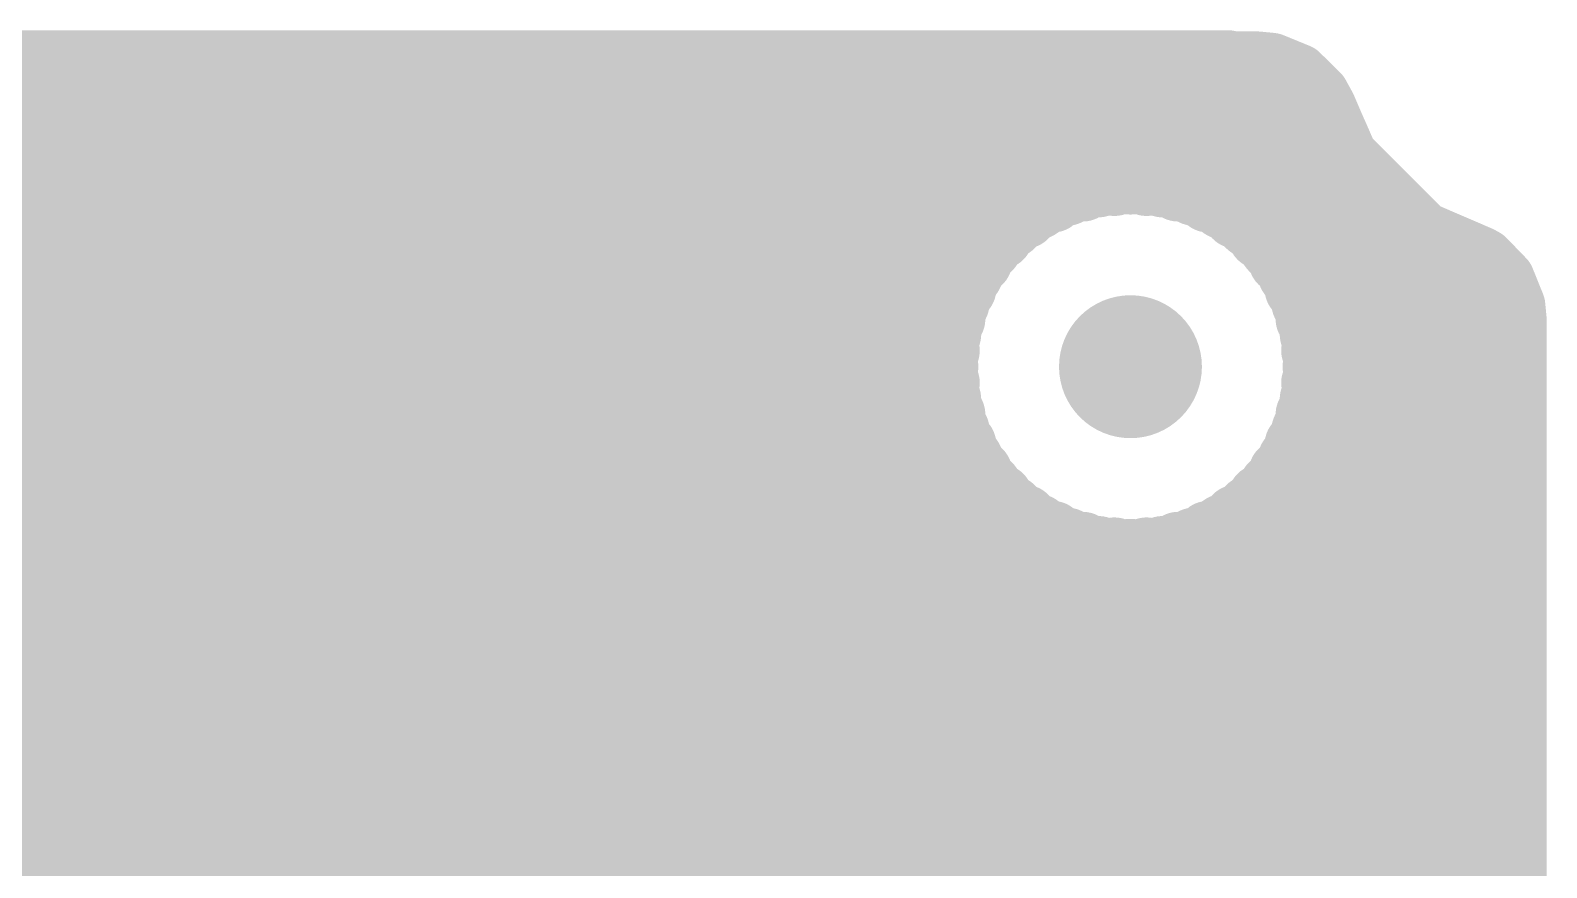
# Model space of a CAD drawing. Extents: x -40.6 to 40.6, y -25.6 to 25.6.
# Drawn here: x 29.94 to 40.56, y 19.71 to 25.57 of the extents above; entities that cross this region are included whole.
import ezdxf

# ---------------------------------------------------------------- set-up
doc = ezdxf.new("R2010")
doc.units = 0
doc.layers.add('16', color=175, linetype='CONTINUOUS')

# ---------------------------------------------------------------- blocks, each defined once
blk = doc.blocks.new('PIE')
at = {"const_width": 0.5}
blk.add_lwpolyline([(0, -0.25, 1), (0, 0.25, 1), (0, -0.25)], format="xyb", dxfattribs=at)

msp = doc.modelspace()

# ---------------------------------------------------------------- linework, layer by layer
at = {"layer": '16', "const_width": 0.4064}
for points in [[(18.1443, 25.3659), (38.3311, 25.3659)], [(38.3311, 25.3659), (38.3388, 25.3582)], [(38.3388, 25.3582), (38.5318, 25.3582)], [(38.5318, 25.3582), (38.6339, 25.3482)], [(38.6339, 25.3482), (38.823, 25.2709)], [(38.823, 25.2709), (38.9688, 25.1278)], [(18.1443, 25.1968), (38.8985, 25.1968)], [(38.9688, 25.1278), (39.0183, 25.038)], [(39.0183, 25.038), (39.0186, 25.0373)], [(39.0186, 25.0373), (39.0946, 24.8607)], [(39.0946, 24.8607), (39.0956, 24.8603)], [(39.0956, 24.8603), (39.1684, 24.693)], [(18.1443, 24.7904), (39.126, 24.7904)], [(39.1684, 24.693), (39.1684, 24.693)], [(39.1684, 24.693), (39.699, 24.1647)], [(37.2882, 24.4437), (37.2092, 24.4069)], [(37.313, 24.4347), (37.2882, 24.4437)], [(37.3189, 24.4363), (37.313, 24.4347)], [(37.3359, 24.4565), (37.3189, 24.4363)], [(37.4227, 24.4641), (37.3359, 24.4565)], [(37.5068, 24.4866), (37.4227, 24.4641)], [(37.5297, 24.4734), (37.5068, 24.4866)], [(37.5358, 24.474), (37.5297, 24.4734)], [(37.556, 24.4909), (37.5358, 24.474)], [(37.6428, 24.4833), (37.556, 24.4909)], [(37.7296, 24.4909), (37.6428, 24.4833)], [(37.7498, 24.474), (37.7296, 24.4909)], [(37.7559, 24.4734), (37.7498, 24.474)], [(37.7788, 24.4866), (37.7559, 24.4734)], [(37.8629, 24.4641), (37.7788, 24.4866)], [(37.9497, 24.4565), (37.8629, 24.4641)], [(37.9667, 24.4363), (37.9497, 24.4565)], [(37.9726, 24.4347), (37.9667, 24.4363)], [(37.9974, 24.4437), (37.9726, 24.4347)], [(38.0764, 24.4069), (37.9974, 24.4437)], [(18.1443, 24.384), (37.1249, 24.384)], [(37.0089, 24.3135), (36.93, 24.2766)], [(37.0803, 24.3635), (37.0089, 24.3135)], [(37.1063, 24.3589), (37.0803, 24.3635)], [(37.1119, 24.3615), (37.1063, 24.3589)], [(37.1251, 24.3843), (37.1119, 24.3615)], [(37.2092, 24.4069), (37.1251, 24.3843)], [(38.1605, 24.3843), (38.0764, 24.4069)], [(38.1737, 24.3615), (38.1605, 24.3843)], [(38.1607, 24.384), (39.4788, 24.384)], [(38.1793, 24.3589), (38.1737, 24.3615)], [(38.2053, 24.3635), (38.1793, 24.3589)], [(38.2767, 24.3135), (38.2053, 24.3635)], [(38.3556, 24.2766), (38.2767, 24.3135)], [(36.8895, 24.2483), (36.8279, 24.1867)], [(36.9159, 24.2483), (36.8895, 24.2483)], [(36.9209, 24.2519), (36.9159, 24.2483)], [(36.93, 24.2766), (36.9209, 24.2519)], [(38.3647, 24.2519), (38.3556, 24.2766)], [(38.3697, 24.2483), (38.3647, 24.2519)], [(38.3961, 24.2483), (38.3697, 24.2483)], [(38.4577, 24.1867), (38.3961, 24.2483)], [(36.7217, 24.1019), (36.6717, 24.0305)], [(36.7476, 24.1064), (36.7217, 24.1019)], [(36.752, 24.1108), (36.7476, 24.1064)], [(36.7565, 24.1367), (36.752, 24.1108)], [(36.8279, 24.1867), (36.7565, 24.1367)], [(38.5291, 24.1367), (38.4577, 24.1867)], [(38.5336, 24.1108), (38.5291, 24.1367)], [(38.538, 24.1064), (38.5336, 24.1108)], [(38.5639, 24.1019), (38.538, 24.1064)], [(38.6139, 24.0305), (38.5639, 24.1019)], [(39.699, 24.1647), (39.699, 24.1647)], [(39.699, 24.1647), (40.043, 24.0168)], [(36.6717, 24.0305), (36.6101, 23.9689)], [(38.6755, 23.9689), (38.6139, 24.0305)], [(40.043, 24.0168), (40.0942, 23.9948)], [(40.0942, 23.9948), (40.1279, 23.9758)], [(18.1443, 23.9776), (36.6188, 23.9776)], [(36.5817, 23.9284), (36.5449, 23.8495)], [(36.6065, 23.9375), (36.5817, 23.9284)], [(36.6101, 23.9425), (36.6065, 23.9375)], [(36.6101, 23.9689), (36.6101, 23.9425)], [(38.6668, 23.9776), (40.1247, 23.9776)], [(38.6755, 23.9425), (38.6755, 23.9689)], [(38.6791, 23.9375), (38.6755, 23.9425)], [(38.7038, 23.9284), (38.6791, 23.9375)], [(38.7407, 23.8495), (38.7038, 23.9284)], [(40.1279, 23.9758), (40.1279, 23.9758)], [(40.1279, 23.9758), (40.2672, 23.8317)], [(36.5449, 23.8495), (36.4949, 23.7781)], [(36.4949, 23.7781), (36.4995, 23.7521)], [(38.7907, 23.7781), (38.7407, 23.8495)], [(38.7861, 23.7521), (38.7907, 23.7781)], [(40.2672, 23.8317), (40.3422, 23.646)], [(36.4741, 23.7333), (36.4515, 23.6492)], [(36.4969, 23.7465), (36.4741, 23.7333)], [(36.4995, 23.7521), (36.4969, 23.7465)], [(38.7887, 23.7465), (38.7861, 23.7521)], [(38.8115, 23.7333), (38.7887, 23.7465)], [(38.8341, 23.6492), (38.8115, 23.7333)], [(18.1443, 23.5712), (36.4152, 23.5712)], [(36.4515, 23.6492), (36.4147, 23.5702)], [(36.4147, 23.5702), (36.4237, 23.5454)], [(38.8709, 23.5702), (38.8341, 23.6492)], [(38.8619, 23.5454), (38.8709, 23.5702)], [(38.8704, 23.5712), (40.3495, 23.5712)], [(40.3422, 23.646), (40.3519, 23.5458)], [(36.4019, 23.5225), (36.3943, 23.4357)], [(36.4221, 23.5395), (36.4019, 23.5225)], [(36.4237, 23.5454), (36.4221, 23.5395)], [(38.8635, 23.5395), (38.8619, 23.5454)], [(38.8837, 23.5225), (38.8635, 23.5395)], [(38.8913, 23.4357), (38.8837, 23.5225)], [(40.3519, 23.5458), (40.3519, -0.2576)], [(36.3943, 23.4357), (36.3718, 23.3516)], [(38.9138, 23.3516), (38.8913, 23.4357)], [(36.3844, 23.3226), (36.3675, 23.3024)], [(36.3675, 23.3024), (36.3751, 23.2156)], [(36.3718, 23.3516), (36.385, 23.3287)], [(36.385, 23.3287), (36.3844, 23.3226)], [(38.9006, 23.3287), (38.9138, 23.3516)], [(38.9012, 23.3226), (38.9006, 23.3287)], [(38.9181, 23.3024), (38.9012, 23.3226)], [(38.9105, 23.2156), (38.9181, 23.3024)], [(18.1443, 23.1648), (36.3706, 23.1648)], [(36.3751, 23.2156), (36.3675, 23.1288)], [(38.9181, 23.1288), (38.9105, 23.2156)], [(38.915, 23.1648), (40.3519, 23.1648)], [(36.3675, 23.1288), (36.3844, 23.1086)], [(36.385, 23.1025), (36.3718, 23.0796)], [(36.3718, 23.0796), (36.3943, 22.9955)], [(36.3844, 23.1086), (36.385, 23.1025)], [(38.8913, 22.9955), (38.9138, 23.0796)], [(38.9006, 23.1025), (38.9012, 23.1086)], [(38.9138, 23.0796), (38.9006, 23.1025)], [(38.9012, 23.1086), (38.9181, 23.1288)], [(36.3943, 22.9955), (36.4019, 22.9087)], [(38.8837, 22.9087), (38.8913, 22.9955)], [(36.4019, 22.9087), (36.4221, 22.8917)], [(36.4237, 22.8858), (36.4147, 22.861)], [(36.4147, 22.861), (36.4515, 22.782)], [(36.4221, 22.8917), (36.4237, 22.8858)], [(38.8341, 22.782), (38.8709, 22.861)], [(38.8619, 22.8858), (38.8635, 22.8917)], [(38.8709, 22.861), (38.8619, 22.8858)], [(38.8635, 22.8917), (38.8837, 22.9087)], [(18.1443, 22.7584), (36.4579, 22.7584)], [(36.4515, 22.782), (36.4741, 22.6979)], [(38.8115, 22.6979), (38.8341, 22.782)], [(38.8277, 22.7584), (40.3519, 22.7584)], [(36.4741, 22.6979), (36.4969, 22.6847)], [(36.4995, 22.6791), (36.4949, 22.6531)], [(36.4949, 22.6531), (36.5449, 22.5817)], [(36.4969, 22.6847), (36.4995, 22.6791)], [(38.7407, 22.5817), (38.7907, 22.6531)], [(38.7861, 22.6791), (38.7887, 22.6847)], [(38.7907, 22.6531), (38.7861, 22.6791)], [(38.7887, 22.6847), (38.8115, 22.6979)], [(36.5449, 22.5817), (36.5817, 22.5028)], [(38.7038, 22.5028), (38.7407, 22.5817)], [(36.5817, 22.5028), (36.6065, 22.4937)], [(36.6065, 22.4937), (36.6101, 22.4887)], [(36.6101, 22.4887), (36.6101, 22.4623)], [(36.6101, 22.4623), (36.6717, 22.4007)], [(36.6717, 22.4007), (36.7217, 22.3293)], [(38.5639, 22.3293), (38.6139, 22.4007)], [(38.6139, 22.4007), (38.6755, 22.4623)], [(38.6755, 22.4887), (38.6791, 22.4937)], [(38.6755, 22.4623), (38.6755, 22.4887)], [(38.6791, 22.4937), (38.7038, 22.5028)], [(18.1443, 22.352), (36.7058, 22.352)], [(36.7217, 22.3293), (36.7476, 22.3248)], [(36.7476, 22.3248), (36.752, 22.3204)], [(36.752, 22.3204), (36.7565, 22.2945)], [(36.7565, 22.2945), (36.8279, 22.2445)], [(38.4577, 22.2445), (38.5291, 22.2945)], [(38.5291, 22.2945), (38.5336, 22.3204)], [(38.5336, 22.3204), (38.538, 22.3248)], [(38.538, 22.3248), (38.5639, 22.3293)], [(38.5798, 22.352), (40.3519, 22.352)], [(36.8279, 22.2445), (36.8895, 22.1829)], [(38.3961, 22.1829), (38.4577, 22.2445)], [(36.8895, 22.1829), (36.9159, 22.1829)], [(36.9159, 22.1829), (36.9209, 22.1793)], [(36.9209, 22.1793), (36.93, 22.1546)], [(36.93, 22.1546), (37.0089, 22.1177)], [(37.0089, 22.1177), (37.0803, 22.0677)], [(38.2053, 22.0677), (38.2767, 22.1177)], [(38.2767, 22.1177), (38.3556, 22.1546)], [(38.3556, 22.1546), (38.3647, 22.1793)], [(38.3647, 22.1793), (38.3697, 22.1829)], [(38.3697, 22.1829), (38.3961, 22.1829)], [(37.0803, 22.0677), (37.1063, 22.0723)], [(37.1063, 22.0723), (37.1119, 22.0697)], [(37.1119, 22.0697), (37.1251, 22.0469)], [(37.1251, 22.0469), (37.2092, 22.0243)], [(37.2092, 22.0243), (37.2882, 21.9875)], [(37.2882, 21.9875), (37.313, 21.9965)], [(37.313, 21.9965), (37.3189, 21.9949)], [(37.3189, 21.9949), (37.3359, 21.9747)], [(37.3359, 21.9747), (37.4227, 21.9671)], [(37.8629, 21.9671), (37.9497, 21.9747)], [(37.9497, 21.9747), (37.9667, 21.9949)], [(37.9667, 21.9949), (37.9726, 21.9965)], [(37.9726, 21.9965), (37.9974, 21.9875)], [(37.9974, 21.9875), (38.0764, 22.0243)], [(38.0764, 22.0243), (38.1605, 22.0469)], [(38.1605, 22.0469), (38.1737, 22.0697)], [(38.1737, 22.0697), (38.1793, 22.0723)], [(38.1793, 22.0723), (38.2053, 22.0677)], [(18.1443, 21.9456), (37.5031, 21.9456)], [(37.4227, 21.9671), (37.5068, 21.9446)], [(37.5068, 21.9446), (37.5297, 21.9578)], [(37.5086, 21.9456), (37.5497, 21.9456)], [(37.5297, 21.9578), (37.5358, 21.9572)], [(37.5358, 21.9572), (37.556, 21.9403)], [(37.556, 21.9403), (37.6428, 21.9479)], [(37.6167, 21.9456), (37.6689, 21.9456)], [(37.6428, 21.9479), (37.7296, 21.9403)], [(37.7296, 21.9403), (37.7498, 21.9572)], [(37.7359, 21.9456), (37.777, 21.9456)], [(37.7498, 21.9572), (37.7559, 21.9578)], [(37.7559, 21.9578), (37.7788, 21.9446)], [(37.7788, 21.9446), (37.8629, 21.9671)], [(37.7825, 21.9456), (40.3519, 21.9456)], [(18.1443, 21.5392), (40.3519, 21.5392)], [(18.1443, 21.1328), (40.3519, 21.1328)], [(18.1443, 20.7264), (40.3519, 20.7264)], [(18.1443, 20.32), (40.3519, 20.32)], [(18.1443, 19.9136), (40.3519, 19.9136)], [(18.1443, 19.5072), (40.3519, 19.5072)]]:
    msp.add_lwpolyline(points, dxfattribs=at)
at = {"layer": '16', "const_width": 0.2032}
for points in [[(38.4029, 25.4377, 1), (38.2592, 25.2941)], [(38.3388, 25.4598, 1), (38.3388, 25.2566)], [(38.267, 25.2863, 1), (38.4107, 25.43)], [(38.3311, 25.2643, 1), (38.3311, 25.4675)], [(38.5416, 25.4593, 1), (38.522, 25.257)], [(38.5318, 25.2566, 1), (38.5318, 25.4598)], [(38.6724, 25.4423, 1), (38.5955, 25.2542)], [(38.6241, 25.2471, 1), (38.6438, 25.4493)], [(38.8942, 25.3434, 1), (38.7518, 25.1984)], [(38.7846, 25.1769, 1), (38.8614, 25.365)], [(38.8985, 25.0952, 1), (38.8985, 25.2984)], [(39.0577, 25.1769, 1), (38.8798, 25.0788)], [(38.8976, 25.0553, 1), (39.0399, 25.2003)], [(39.1115, 25.0783, 1), (38.925, 24.9977)], [(39.1119, 25.0775, 1), (38.9253, 24.9971)], [(38.9253, 24.997, 1), (39.1119, 25.0775)], [(38.9293, 24.9889, 1), (39.1073, 25.087)], [(39.1321, 24.9551, 1), (39.0571, 24.7663)], [(39.1887, 24.9009, 1), (39.0024, 24.8198)], [(39.0581, 24.7659, 1), (39.1331, 24.9547)], [(39.0013, 24.8205, 1), (39.1879, 24.9009)], [(39.126, 24.6888, 1), (39.126, 24.892)], [(39.27, 24.693, 1), (39.0668, 24.693)], [(39.2401, 24.765, 1), (39.0967, 24.621)], [(39.0752, 24.6525, 1), (39.2616, 24.7335)], [(39.0668, 24.693, 1), (39.27, 24.693)], [(37.3229, 24.5392, 1), (37.2534, 24.3482)], [(37.2867, 24.5328, 1), (37.3393, 24.3365)], [(37.327, 24.5577, 1), (37.3447, 24.3552)], [(37.3311, 24.3516, 1), (37.2452, 24.5358)], [(37.4137, 24.3912, 1), (37.258, 24.5218)], [(37.2782, 24.3392, 1), (37.3477, 24.5301)], [(37.3452, 24.3381, 1), (37.2926, 24.5344)], [(37.3964, 24.5622, 1), (37.449, 24.3659)], [(37.5576, 24.5746, 1), (37.456, 24.3986)], [(37.4315, 24.3628, 1), (37.4138, 24.5653)], [(37.5208, 24.5746, 1), (37.5385, 24.3722)], [(37.4705, 24.5518, 1), (37.6011, 24.3961)], [(37.5649, 24.5921, 1), (37.5471, 24.3897)], [(37.4789, 24.3854, 1), (37.5805, 24.5614)], [(37.5331, 24.3885, 1), (37.4805, 24.5847)], [(37.6213, 24.4131, 1), (37.4907, 24.5687)], [(37.5446, 24.3727, 1), (37.5269, 24.5752)], [(37.6339, 24.5845, 1), (37.6517, 24.3821)], [(37.7949, 24.5687, 1), (37.6643, 24.4131)], [(37.6339, 24.3821, 1), (37.6517, 24.5845)], [(37.7587, 24.5752, 1), (37.741, 24.3727)], [(37.7051, 24.5614, 1), (37.8067, 24.3854)], [(37.8051, 24.5847, 1), (37.7525, 24.3885)], [(37.6845, 24.3961, 1), (37.8151, 24.5518)], [(37.7385, 24.3897, 1), (37.7207, 24.5921)], [(37.8296, 24.3986, 1), (37.7279, 24.5746)], [(37.7471, 24.3722, 1), (37.7648, 24.5746)], [(37.8718, 24.5653, 1), (37.8541, 24.3628)], [(37.8366, 24.3659, 1), (37.8892, 24.5622)], [(38.0276, 24.5218, 1), (37.8719, 24.3912)], [(37.993, 24.5344, 1), (37.9404, 24.3381)], [(37.9379, 24.5301, 1), (38.0074, 24.3392)], [(38.0404, 24.5358, 1), (37.9545, 24.3516)], [(37.9409, 24.3552, 1), (37.9586, 24.5577)], [(37.9463, 24.3365, 1), (37.9989, 24.5328)], [(38.0322, 24.3482, 1), (37.9627, 24.5392)], [(37.0519, 24.2214, 1), (36.966, 24.4056)], [(37.098, 24.4635, 1), (37.0627, 24.2634)], [(37.0634, 24.451, 1), (37.1492, 24.2668)], [(37.0239, 24.4123, 1), (37.1999, 24.3107)], [(37.1386, 24.2802, 1), (37.022, 24.4467)], [(37.0988, 24.4825, 1), (37.1513, 24.2862)], [(37.213, 24.3335, 1), (37.0371, 24.4351)], [(37.1548, 24.2694, 1), (37.0689, 24.4535)], [(37.0887, 24.2588, 1), (37.1239, 24.4589)], [(37.1663, 24.4989, 1), (37.2522, 24.3148)], [(37.1249, 24.2824, 1), (37.1249, 24.4856)], [(37.2355, 24.3087, 1), (37.1829, 24.505)], [(37.2411, 24.5016, 1), (37.3967, 24.371)], [(37.8889, 24.371, 1), (38.0445, 24.5016)], [(38.1027, 24.505, 1), (38.0501, 24.3087)], [(38.0334, 24.3148, 1), (38.1193, 24.4989)], [(38.2485, 24.4351, 1), (38.0726, 24.3335)], [(38.1607, 24.4856, 1), (38.1607, 24.2824)], [(38.2167, 24.4535, 1), (38.1308, 24.2694)], [(38.1617, 24.4589, 1), (38.1969, 24.2588)], [(38.0857, 24.3107, 1), (38.2617, 24.4123)], [(38.2636, 24.4467, 1), (38.147, 24.2802)], [(38.1343, 24.2862, 1), (38.1868, 24.4825)], [(38.1364, 24.2668, 1), (38.2222, 24.451)], [(38.3196, 24.4056, 1), (38.2337, 24.2214)], [(38.2229, 24.2634, 1), (38.1876, 24.4635)], [(39.4788, 24.2824, 1), (39.4788, 24.4856)], [(36.8895, 24.3499, 1), (36.8895, 24.1467)], [(36.8576, 24.3316, 1), (36.9742, 24.1651)], [(36.9614, 24.1765, 1), (36.8177, 24.3202)], [(36.887, 24.3687, 1), (36.9729, 24.1846)], [(37.0254, 24.2419, 1), (36.8345, 24.3114)], [(36.9792, 24.1686, 1), (36.8627, 24.3351)], [(36.9507, 24.3967, 1), (37.0672, 24.2302)], [(36.9159, 24.1467, 1), (36.9159, 24.3499)], [(38.2184, 24.2302, 1), (38.3349, 24.3967)], [(38.4511, 24.3114, 1), (38.2602, 24.2419)], [(38.4229, 24.3351, 1), (38.3064, 24.1686)], [(38.3697, 24.3499, 1), (38.3697, 24.1467)], [(38.4679, 24.3202, 1), (38.3242, 24.1765)], [(38.3114, 24.1651, 1), (38.428, 24.3316)], [(38.3127, 24.1846, 1), (38.3986, 24.3687)], [(38.3961, 24.1467, 1), (38.3961, 24.3499)], [(36.704, 24.2019, 1), (36.7393, 24.0018)], [(36.8049, 24.0436, 1), (36.6384, 24.1601)], [(36.6983, 24.22, 1), (36.8148, 24.0535)], [(36.8566, 24.1191, 1), (36.6565, 24.1544)], [(36.8238, 24.0389, 1), (36.6801, 24.1826)], [(36.7561, 24.2586, 1), (36.8998, 24.1149)], [(36.7653, 24.0064, 1), (36.73, 24.2065)], [(36.8862, 24.1035, 1), (36.7697, 24.27)], [(36.8255, 24.2866, 1), (37.0164, 24.2171)], [(38.2692, 24.2171, 1), (38.4601, 24.2866)], [(38.5159, 24.27, 1), (38.3994, 24.1035)], [(38.3858, 24.1149, 1), (38.5295, 24.2586)], [(38.6291, 24.1544, 1), (38.429, 24.1191)], [(38.6055, 24.1826, 1), (38.4618, 24.0389)], [(38.5556, 24.2065, 1), (38.5203, 24.0064)], [(38.6472, 24.1601, 1), (38.4807, 24.0436)], [(38.4708, 24.0535, 1), (38.5873, 24.22)], [(38.5463, 24.0018, 1), (38.5816, 24.2019)], [(39.699, 24.2663, 1), (39.699, 24.0631)], [(39.7392, 24.258, 1), (39.6589, 24.0714)], [(39.6274, 24.0927, 1), (39.7707, 24.2367)], [(39.699, 24.0631, 1), (39.699, 24.2663)], [(36.7435, 23.9586, 1), (36.5998, 24.1023)], [(36.6758, 24.1783, 1), (36.8195, 24.0346)], [(36.6519, 24.1284, 1), (36.852, 24.0931)], [(38.4336, 24.0931, 1), (38.6337, 24.1284)], [(38.4661, 24.0346, 1), (38.6098, 24.1783)], [(38.6858, 24.1023, 1), (38.5421, 23.9586)], [(40.0831, 24.1102, 1), (40.0029, 23.9235)], [(40.1442, 24.0833, 1), (40.0442, 23.9064)], [(40.0029, 23.9235, 1), (40.0831, 24.1102)], [(36.547, 24.0239, 1), (36.6165, 23.833)], [(36.6738, 23.8855, 1), (36.4897, 23.9714)], [(36.5233, 23.9957, 1), (36.6898, 23.8792)], [(36.5382, 24.0407, 1), (36.6819, 23.897)], [(36.7117, 23.9689, 1), (36.5085, 23.9689)], [(36.6933, 23.8842, 1), (36.5268, 24.0008)], [(36.5884, 24.0887, 1), (36.7549, 23.9722)], [(36.6413, 23.842, 1), (36.5718, 24.0329)], [(36.6188, 23.876, 1), (36.6188, 24.0792)], [(38.5307, 23.9722, 1), (38.6972, 24.0887)], [(38.6668, 24.0792, 1), (38.6668, 23.876)], [(38.7771, 23.9689, 1), (38.5739, 23.9689)], [(38.7588, 24.0008, 1), (38.5923, 23.8842)], [(38.7138, 24.0329, 1), (38.6443, 23.842)], [(38.5958, 23.8792, 1), (38.7623, 23.9957)], [(38.7959, 23.9714, 1), (38.6118, 23.8855)], [(38.6037, 23.897, 1), (38.7474, 24.0407)], [(38.6691, 23.833, 1), (38.7386, 24.0239)], [(40.2295, 23.9758, 1), (40.0263, 23.9758)], [(40.201, 24.0464, 1), (40.0549, 23.9052)], [(40.0541, 23.9015, 1), (40.1343, 24.0882)], [(40.0779, 23.8873, 1), (40.1779, 24.0642)], [(40.1247, 23.876, 1), (40.1247, 24.0792)], [(36.595, 23.7957, 1), (36.3949, 23.7604)], [(36.4528, 23.8924, 1), (36.637, 23.8065)], [(36.6282, 23.7912, 1), (36.4617, 23.9077)], [(36.5085, 23.9425, 1), (36.7117, 23.9425)], [(38.5739, 23.9425, 1), (38.7771, 23.9425)], [(38.8239, 23.9077, 1), (38.6574, 23.7912)], [(38.6486, 23.8065, 1), (38.8328, 23.8924)], [(38.8907, 23.7604, 1), (38.6906, 23.7957)], [(40.0263, 23.9758, 1), (40.2295, 23.9758)], [(40.3613, 23.8698, 1), (40.173, 23.7936)], [(40.1941, 23.7611, 1), (40.3402, 23.9023)], [(36.4233, 23.8213, 1), (36.5249, 23.6454)], [(36.5722, 23.7071, 1), (36.3759, 23.7596)], [(36.4117, 23.8364, 1), (36.5782, 23.7198)], [(36.4048, 23.7895, 1), (36.589, 23.7036)], [(36.5916, 23.7092, 1), (36.4074, 23.795)], [(36.5477, 23.6585, 1), (36.4461, 23.8345)], [(38.8782, 23.795, 1), (38.694, 23.7092)], [(38.8395, 23.8345, 1), (38.7379, 23.6585)], [(38.6966, 23.7036, 1), (38.8807, 23.7895)], [(38.7074, 23.7198, 1), (38.8739, 23.8364)], [(38.9097, 23.7596, 1), (38.7134, 23.7071)], [(38.7607, 23.6454, 1), (38.8623, 23.8213)], [(36.5102, 23.605, 1), (36.3192, 23.5355)], [(36.3534, 23.6755, 1), (36.5497, 23.6229)], [(36.5436, 23.6062, 1), (36.3595, 23.6921)], [(36.3995, 23.7345, 1), (36.5996, 23.7697)], [(36.4152, 23.4696, 1), (36.4152, 23.6728)], [(38.686, 23.7697, 1), (38.8861, 23.7345)], [(38.9261, 23.6921, 1), (38.742, 23.6062)], [(38.7359, 23.6229, 1), (38.9322, 23.6755)], [(38.8704, 23.6728, 1), (38.8704, 23.4696)], [(38.9664, 23.5355, 1), (38.7754, 23.605)], [(40.4434, 23.6557, 1), (40.2411, 23.6362)], [(40.2481, 23.6079, 1), (40.4364, 23.6841)], [(40.3495, 23.4696, 1), (40.3495, 23.6728)], [(36.3366, 23.6004, 1), (36.4672, 23.4447)], [(36.5032, 23.5137, 1), (36.3007, 23.5314)], [(36.3226, 23.6132, 1), (36.5068, 23.5273)], [(36.324, 23.5658, 1), (36.5203, 23.5132)], [(36.5219, 23.5191, 1), (36.3256, 23.5717)], [(36.3283, 23.5107, 1), (36.5192, 23.5802)], [(36.4874, 23.4617, 1), (36.3568, 23.6173)], [(38.96, 23.5717, 1), (38.7637, 23.5191)], [(38.7664, 23.5802, 1), (38.9573, 23.5107)], [(38.9288, 23.6173, 1), (38.7982, 23.4617)], [(38.7653, 23.5132, 1), (38.9616, 23.5658)], [(38.7788, 23.5273, 1), (38.963, 23.6132)], [(38.9849, 23.5314, 1), (38.7824, 23.5137)], [(38.8184, 23.4447, 1), (38.949, 23.6004)], [(40.4535, 23.5458, 1), (40.2503, 23.5458)], [(36.4925, 23.4094, 1), (36.2962, 23.462)], [(38.9894, 23.462, 1), (38.7931, 23.4094)], [(40.2508, 23.5361, 1), (40.453, 23.5555)], [(36.4687, 23.3113, 1), (36.2663, 23.2935)], [(36.2897, 23.3677, 1), (36.4453, 23.2371)], [(36.4598, 23.4024, 1), (36.2838, 23.3007)], [(36.2737, 23.3779, 1), (36.4699, 23.3253)], [(36.4862, 23.3199, 1), (36.2838, 23.3376)], [(36.2931, 23.4446, 1), (36.4956, 23.4269)], [(36.297, 23.2779, 1), (36.473, 23.3795)], [(36.4623, 23.2573, 1), (36.3066, 23.3879)], [(38.79, 23.4269, 1), (38.9925, 23.4446)], [(39.0018, 23.3376, 1), (38.7994, 23.3199)], [(38.8126, 23.3795, 1), (38.9886, 23.2779)], [(38.979, 23.3879, 1), (38.8233, 23.2573)], [(38.8157, 23.3253, 1), (39.0119, 23.3779)], [(39.0193, 23.2935, 1), (38.8169, 23.3113)], [(39.0018, 23.3007, 1), (38.8258, 23.4024)], [(38.8403, 23.2371, 1), (38.9959, 23.3677)], [(36.4763, 23.2067, 1), (36.2739, 23.2245)], [(36.2832, 23.3315, 1), (36.4857, 23.3138)], [(36.3706, 23.0632, 1), (36.3706, 23.2664)], [(38.7999, 23.3138, 1), (39.0024, 23.3315)], [(39.0117, 23.2245, 1), (38.8093, 23.2067)], [(38.915, 23.2664, 1), (38.915, 23.0632)], [(40.3519, 23.0632, 1), (40.3519, 23.2664)], [(36.4453, 23.1941, 1), (36.2897, 23.0635)], [(36.2663, 23.1377, 1), (36.4687, 23.1199)], [(36.4699, 23.1059, 1), (36.2737, 23.0533)], [(36.2739, 23.2067, 1), (36.4763, 23.2245)], [(36.4857, 23.1174, 1), (36.2832, 23.0997)], [(36.473, 23.0517, 1), (36.297, 23.1533)], [(36.3066, 23.0433, 1), (36.4623, 23.1739)], [(38.9886, 23.1533, 1), (38.8126, 23.0517)], [(38.8233, 23.1739, 1), (38.979, 23.0433)], [(39.0024, 23.0997, 1), (38.7999, 23.1174)], [(38.8093, 23.2245, 1), (39.0117, 23.2067)], [(39.0119, 23.0533, 1), (38.8157, 23.1059)], [(38.8169, 23.1199, 1), (39.0193, 23.1377)], [(38.9959, 23.0635, 1), (38.8403, 23.1941)], [(36.2838, 23.1304, 1), (36.4598, 23.0288)], [(36.2838, 23.0936, 1), (36.4862, 23.1113)], [(36.4956, 23.0043, 1), (36.2931, 22.9866)], [(38.9925, 22.9866, 1), (38.79, 23.0043)], [(38.7994, 23.1113, 1), (39.0018, 23.0936)], [(38.8258, 23.0288, 1), (39.0018, 23.1304)], [(36.2962, 22.9692, 1), (36.4925, 23.0218)], [(36.4672, 22.9865, 1), (36.3366, 22.8308)], [(36.5068, 22.9039, 1), (36.3226, 22.818)], [(36.5203, 22.918, 1), (36.324, 22.8654)], [(36.5192, 22.851, 1), (36.3283, 22.9205)], [(36.3568, 22.8139, 1), (36.4874, 22.9695)], [(38.9573, 22.9205, 1), (38.7664, 22.851)], [(38.7982, 22.9695, 1), (38.9288, 22.8139)], [(38.9616, 22.8654, 1), (38.7653, 22.918)], [(38.963, 22.818, 1), (38.7788, 22.9039)], [(38.7931, 23.0218, 1), (38.9894, 22.9692)], [(38.949, 22.8308, 1), (38.8184, 22.9865)], [(36.3007, 22.8998, 1), (36.5032, 22.9175)], [(36.3192, 22.8957, 1), (36.5102, 22.8262)], [(36.3256, 22.8595, 1), (36.5219, 22.912)], [(36.5497, 22.8083, 1), (36.3534, 22.7557)], [(36.3595, 22.7391, 1), (36.5436, 22.825)], [(36.4579, 22.6568, 1), (36.4579, 22.86)], [(38.8277, 22.86, 1), (38.8277, 22.6568)], [(38.742, 22.825, 1), (38.9261, 22.7391)], [(38.9322, 22.7557, 1), (38.7359, 22.8083)], [(38.7637, 22.9121, 1), (38.96, 22.8595)], [(38.7754, 22.8262, 1), (38.9664, 22.8957)], [(38.7824, 22.9175, 1), (38.9849, 22.8998)], [(40.3519, 22.6568, 1), (40.3519, 22.86)], [(36.5249, 22.7858, 1), (36.4233, 22.6099)], [(36.3759, 22.6716, 1), (36.5722, 22.7241)], [(36.5782, 22.7114, 1), (36.4117, 22.5948)], [(36.589, 22.7276, 1), (36.4048, 22.6417)], [(36.5996, 22.6615, 1), (36.3995, 22.6967)], [(36.4074, 22.6362, 1), (36.5916, 22.722)], [(36.4461, 22.5967, 1), (36.5477, 22.7727)], [(38.8861, 22.6967, 1), (38.686, 22.6615)], [(38.694, 22.722, 1), (38.8782, 22.6362)], [(38.7379, 22.7727, 1), (38.8395, 22.5967)], [(38.8807, 22.6417, 1), (38.6966, 22.7276)], [(38.8739, 22.5948, 1), (38.7074, 22.7114)], [(38.7134, 22.7241, 1), (38.9097, 22.6716)], [(38.8623, 22.6099, 1), (38.7607, 22.7858)], [(36.3949, 22.6708, 1), (36.595, 22.6355)], [(36.637, 22.6247, 1), (36.4528, 22.5388)], [(36.4617, 22.5235, 1), (36.6281, 22.64)], [(38.6574, 22.64, 1), (38.8239, 22.5235)], [(38.8328, 22.5388, 1), (38.6486, 22.6247)], [(38.6906, 22.6355, 1), (38.8907, 22.6708)], [(36.6165, 22.5982, 1), (36.547, 22.4073)], [(36.4897, 22.4598, 1), (36.6738, 22.5457)], [(36.6898, 22.552, 1), (36.5233, 22.4355)], [(36.6819, 22.5342, 1), (36.5382, 22.3905)], [(36.7117, 22.4887, 1), (36.5085, 22.4887)], [(36.5268, 22.4305, 1), (36.6933, 22.547)], [(36.7549, 22.459, 1), (36.5884, 22.3425)], [(36.5718, 22.3983, 1), (36.6413, 22.5892)], [(38.6972, 22.3425, 1), (38.5307, 22.459)], [(38.7771, 22.4887, 1), (38.5739, 22.4887)], [(38.5923, 22.547, 1), (38.7588, 22.4304)], [(38.6443, 22.5892, 1), (38.7138, 22.3983)], [(38.7623, 22.4355, 1), (38.5958, 22.552)], [(38.6118, 22.5457, 1), (38.7959, 22.4598)], [(38.7474, 22.3905, 1), (38.6037, 22.5342)], [(38.7386, 22.4073, 1), (38.6691, 22.5982)], [(36.5085, 22.4623, 1), (36.7117, 22.4623)], [(36.5998, 22.3289, 1), (36.7435, 22.4726)], [(36.7393, 22.4294, 1), (36.704, 22.2293)], [(36.8195, 22.3966, 1), (36.6758, 22.253)], [(36.852, 22.3381, 1), (36.6519, 22.3028)], [(36.8148, 22.3777, 1), (36.6983, 22.2112)], [(36.7058, 22.2504, 1), (36.7058, 22.4536)], [(36.73, 22.2247, 1), (36.7653, 22.4248)], [(38.4618, 22.3923, 1), (38.6055, 22.2486)], [(38.6337, 22.3028, 1), (38.4336, 22.3381)], [(38.5203, 22.4248, 1), (38.5556, 22.2247)], [(38.6098, 22.2529, 1), (38.4661, 22.3966)], [(38.5873, 22.2112, 1), (38.4708, 22.3777)], [(38.5798, 22.4536, 1), (38.5798, 22.2504)], [(38.5421, 22.4726, 1), (38.6858, 22.3289)], [(38.5816, 22.2293, 1), (38.5463, 22.4294)], [(38.5739, 22.4623, 1), (38.7771, 22.4623)], [(40.3519, 22.2504, 1), (40.3519, 22.4536)], [(36.6384, 22.2711, 1), (36.8049, 22.3876)], [(36.6565, 22.2768, 1), (36.8566, 22.3121)], [(36.6801, 22.2486, 1), (36.8238, 22.3922)], [(36.8998, 22.3163, 1), (36.7561, 22.1726)], [(36.7697, 22.1612, 1), (36.8862, 22.3277)], [(38.3994, 22.3277, 1), (38.5159, 22.1612)], [(38.5295, 22.1726, 1), (38.3858, 22.3163)], [(38.429, 22.3121, 1), (38.6291, 22.2768)], [(38.4807, 22.3876, 1), (38.6472, 22.2711)], [(36.8895, 22.2845, 1), (36.8895, 22.0813)], [(36.9742, 22.2661, 1), (36.8576, 22.0996)], [(36.8177, 22.111, 1), (36.9614, 22.2547)], [(37.0164, 22.2141, 1), (36.8255, 22.1446)], [(36.9729, 22.2466, 1), (36.887, 22.0625)], [(36.8345, 22.1198, 1), (37.0254, 22.1893)], [(36.8627, 22.0961, 1), (36.9792, 22.2626)], [(37.0672, 22.2009, 1), (36.9507, 22.0345)], [(36.9159, 22.0813, 1), (36.9159, 22.2845)], [(36.966, 22.0256, 1), (37.0519, 22.2098)], [(38.2337, 22.2098, 1), (38.3196, 22.0256)], [(38.3349, 22.0345, 1), (38.2184, 22.2009)], [(38.2602, 22.1893, 1), (38.4511, 22.1198)], [(38.3064, 22.2626, 1), (38.4229, 22.0961)], [(38.3697, 22.2845, 1), (38.3697, 22.0813)], [(38.4601, 22.1446, 1), (38.2692, 22.2141)], [(38.3242, 22.2547, 1), (38.4679, 22.111)], [(38.428, 22.0996, 1), (38.3114, 22.2661)], [(38.3986, 22.0625, 1), (38.3127, 22.2466)], [(38.3961, 22.0813, 1), (38.3961, 22.2845)], [(37.0627, 22.1678, 1), (37.098, 21.9677)], [(37.1492, 22.1644, 1), (37.0634, 21.9802)], [(37.1999, 22.1205, 1), (37.0239, 22.0189)], [(37.022, 21.9845, 1), (37.1386, 22.151)], [(37.1513, 22.145, 1), (37.0988, 21.9487)], [(37.0371, 21.9961, 1), (37.213, 22.0977)], [(37.0689, 21.9776, 1), (37.1548, 22.1618)], [(37.1239, 21.9723, 1), (37.0887, 22.1724)], [(37.2522, 22.1164, 1), (37.1663, 21.9323)], [(37.1829, 21.9262, 1), (37.2355, 22.1225)], [(37.2534, 22.083, 1), (37.3229, 21.892)], [(37.3393, 22.0947, 1), (37.2867, 21.8984)], [(37.3967, 22.0602, 1), (37.2411, 21.9296)], [(37.3447, 22.076, 1), (37.327, 21.8735)], [(37.2452, 21.8954, 1), (37.3311, 22.0796)], [(37.3477, 21.9011, 1), (37.2782, 22.092)], [(37.2926, 21.8968, 1), (37.3452, 22.0931)], [(37.9404, 22.0931, 1), (37.993, 21.8968)], [(38.0074, 22.092, 1), (37.9379, 21.9011)], [(38.0445, 21.9296, 1), (37.8889, 22.0602)], [(37.9545, 22.0796, 1), (38.0404, 21.8954)], [(37.9586, 21.8735, 1), (37.9409, 22.076)], [(37.9989, 21.8984, 1), (37.9463, 22.0947)], [(37.9627, 21.892, 1), (38.0322, 22.083)], [(38.0501, 22.1225, 1), (38.1027, 21.9262)], [(38.1193, 21.9323, 1), (38.0334, 22.1164)], [(38.0726, 22.0977, 1), (38.2485, 21.9961)], [(38.1308, 22.1618, 1), (38.2167, 21.9776)], [(38.1969, 22.1724, 1), (38.1617, 21.9723)], [(38.2617, 22.0189, 1), (38.0857, 22.1205)], [(38.147, 22.151, 1), (38.2636, 21.9845)], [(38.1868, 21.9487, 1), (38.1343, 22.145)], [(38.2222, 21.9802, 1), (38.1364, 22.1644)], [(38.1876, 21.9677, 1), (38.2229, 22.1678)], [(37.258, 21.9094, 1), (37.4137, 22.04)], [(37.449, 22.0653, 1), (37.3964, 21.869)], [(37.456, 22.0326, 1), (37.5576, 21.8566)], [(37.5086, 22.0472, 1), (37.5086, 21.844)], [(37.4138, 21.8659, 1), (37.4315, 22.0684)], [(37.5385, 22.059, 1), (37.5208, 21.8566)], [(37.6011, 22.0351, 1), (37.4705, 21.8794)], [(37.5471, 22.0415, 1), (37.5648, 21.8391)], [(37.5805, 21.8698, 1), (37.4789, 22.0458)], [(37.4805, 21.8465, 1), (37.5331, 22.0427)], [(37.4907, 21.8625, 1), (37.6213, 22.0181)], [(37.5031, 21.844, 1), (37.5031, 22.0472)], [(37.6167, 22.0472, 1), (37.6167, 21.844)], [(37.5269, 21.856, 1), (37.5446, 22.0585)], [(37.6517, 22.0491, 1), (37.6339, 21.8467)], [(37.5497, 21.844, 1), (37.5497, 22.0472)], [(37.6643, 22.0181, 1), (37.7949, 21.8625)], [(37.6517, 21.8467, 1), (37.6339, 22.0491)], [(37.7359, 22.0472, 1), (37.7359, 21.844)], [(37.741, 22.0585, 1), (37.7587, 21.856)], [(37.8067, 22.0458, 1), (37.7051, 21.8698)], [(37.6689, 21.844, 1), (37.6689, 22.0472)], [(37.7525, 22.0427, 1), (37.8051, 21.8465)], [(37.7825, 22.0472, 1), (37.7825, 21.844)], [(37.8151, 21.8794, 1), (37.6845, 22.0351)], [(37.7207, 21.8391, 1), (37.7385, 22.0415)], [(37.7279, 21.8566, 1), (37.8296, 22.0326)], [(37.7648, 21.8566, 1), (37.7471, 22.059)], [(37.8541, 22.0684, 1), (37.8718, 21.8659)], [(37.777, 21.844, 1), (37.777, 22.0472)], [(37.8892, 21.869, 1), (37.8366, 22.0653)], [(37.8719, 22.04, 1), (38.0276, 21.9094)], [(40.3519, 21.844, 1), (40.3519, 22.0472)], [(40.3519, 21.4376, 1), (40.3519, 21.6408)], [(40.3519, 21.0312, 1), (40.3519, 21.2344)], [(40.3519, 20.6248, 1), (40.3519, 20.828)], [(40.3519, 20.2184, 1), (40.3519, 20.4216)], [(40.3519, 19.812, 1), (40.3519, 20.0152)]]:
    msp.add_lwpolyline(points, format="xyb", dxfattribs=at)

# ---------------------------------------------------------------- block references
at = {"layer": '16'}
msp.add_blockref('PIE', (37.6428, 23.2156), dxfattribs=at)

doc.saveas('drawing.dxf')
